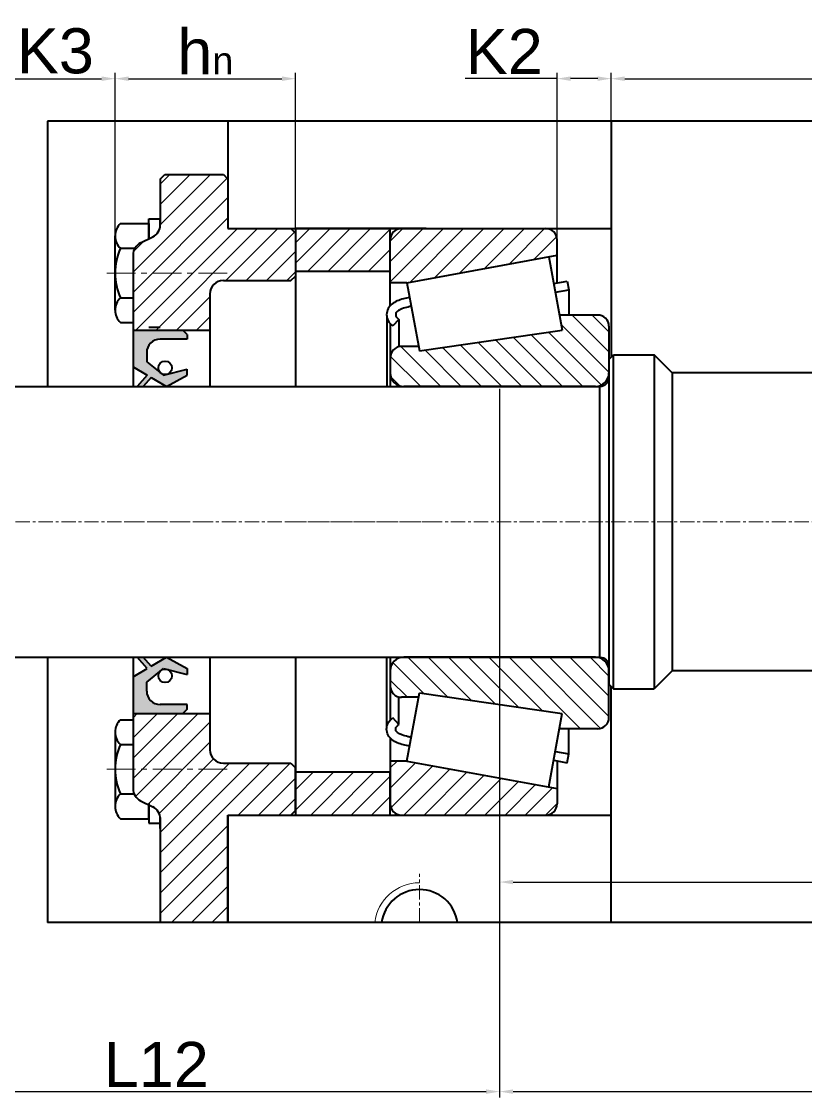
# Model space of a CAD drawing. Header units: millimetres. Extents: x -11382 to 23553, y -372 to 10786.
# Drawn here: x 10798.3 to 10972.2, y 3118.6 to 3357.1 of the extents above; entities that cross this region are included whole.
import ezdxf

# ---------------------------------------------------------------- set-up
doc = ezdxf.new("R2010")
doc.units = ezdxf.units.MM
doc.header["$LTSCALE"] = 0.2
doc.header["$PDMODE"] = 3
doc.linetypes.add('CENTER', pattern=[50.800000000000004, 31.75, -6.35, 6.35, -6.35])
for name, color, linetype, lineweight in [('đường bao thấy', 7, 'Continuous', 40), ('đường kích thước', 90, 'Continuous', 15), ('đường mặt cắt', 160, 'Continuous', 15), ('đường nét mảnh', 220, 'Continuous', 15), ('đường nét tâm', 137, 'CENTER', 15)]:
    doc.layers.add(name, color=color, linetype=linetype, lineweight=lineweight)
doc.styles.add('nhat5', font='arial.ttf', dxfattribs={"height": 10})
doc.dimstyles.new('NHAT5', dxfattribs={"dimtxt": 2.5, "dimasz": 3, "dimexe": 1.3, "dimexo": 0.5, "dimgap": 1, "dimtad": 1, "dimtoh": 1, "dimzin": 9, "dimtxsty": 'nhat5', "dimcen": 0.09, "dimadec": 0, "dimazin": 2, "dimtfac": 1, "dimtmove": 0, "dimatfit": 3, "dimfxl": 10, "dimarcsym": 0})
pattern_1 = [(135, (-5157.888733101969, -2613.300335069132), (-2.245064030267288, -2.245064030267288), [])]
pattern_2 = [(45.00000000000001, (-5157.888733101969, -2613.300335069132), (-2.245064030267288, 2.245064030267288), [])]
pattern_3 = [(45.00000000000001, (10873.59276560532, 3246.227441695881), (-2.245064030267288, 2.245064030267288), [])]
pattern_4 = [(45.00000000000001, (6649.886954659343, 1503.661908470536), (-2.245064030267288, 2.245064030267288), [])]

# ---------------------------------------------------------------- blocks, each defined once
blk = doc.blocks.new('trục 1')
at = {"layer": 'đường bao thấy', "ltscale": 0.5}
for p, q in [((234, 33.00000000000045), (238, 37.00000000000045)), ((247, 36.99999999999955), (238, 37.00000000000045)), ((238, 37.00000000000045), (238, -37)), ((248, 35.99999999999955), (247, 36.99999999999955)), ((247, -37), (247, 36.99999999999955)), ((248, 35.99999999999955), (248, -35.99999999999999)), ((138, 33), (234, 33)), ((234, 33.00000000000045), (234, -33)), ((383, 30.00000000000045), (250, 30.00000000000001)), ((250, -30.00000000000001), (250, 30.00000000000001)), ((383, -30.00000000000091), (250, -30.00000000000001)), ((138, -33), (234, -33)), ((234, -33), (238, -37)), ((247, -37), (238, -37)), ((248, -36), (247, -37))]:
    blk.add_line(p, q, dxfattribs=at)
for centre, start, end in [((250, 32.00000000000001), 180, 270.0000000000002), ((250, -32.00000000000001), 89.9999999999998, 180)]:
    blk.add_arc(centre, 2, start, end, dxfattribs=at)
at = {"layer": 'đường nét tâm', "ltscale": 0.5}
blk.add_line((471, 0), (-5, 0), dxfattribs=at)
blk = doc.blocks.new('VB32312JH')
at = {"layer": 'đường mặt cắt', "ltscale": 0.5}
h = blk.add_hatch(dxfattribs=at)
h.set_pattern_fill('ANSI31', color=256, style=0)
h.set_pattern_definition(pattern_2)
h.paths.add_polyline_path([(-2.845600635930168, 29.08426338278105), (-2.845600635930168, 32.50000000000045, 0.4142135623730951), (-5.345600635930168, 35.00000000000045), (-37.34560063593017, 35.00000000000045, 0.4142135623730951), (-39.84560063593017, 32.50000000000045), (-39.84560063593017, 23.0111856446515), (-36.12743908782069, 23.0111856446515)])
h = blk.add_hatch(dxfattribs=at)
h.set_pattern_fill('ANSI31', color=256, angle=90, style=0)
h.set_pattern_definition(pattern_1)
edge = h.paths.add_edge_path()
edge.add_ellipse((5.654399364068922, 2.999999999999545), major_axis=(-2.121320343559774, 2.121320343559774), ratio=0.9999999999998765, start_angle=134.9999999999965, end_angle=225.0000000000035)
edge.add_line((8.654399364068922, 2.999999999999545), (8.654399364070741, 13.34999999999991))
edge.add_ellipse((6.154399364070741, 13.34999999999991), major_axis=(1.767766952966668, 1.767766952966667), ratio=0.9999999999996623, start_angle=314.9999999999903, end_angle=405.0000000000097)
edge.add_line((6.154399364070741, 15.84999999999991), (-2.292320168731749, 15.84999999999991))
edge.add_line((-2.292320168731749, 15.84999999999991), (-1.684145942298528, 12.51706779863662))
edge.add_line((-1.684145942298528, 12.51706779863662), (-33.3766736381931, 7.93636933877815))
edge.add_line((-33.3766736381931, 7.93636933877815), (-33.55079413047588, 8.890588985749218))
edge.add_line((-33.55079413047588, 8.890588985749218), (-37.34560063593017, 8.890588985749218))
edge.add_ellipse((-37.34560063592835, 6.390588985749218), major_axis=(1.767766952966525, 1.767766952966525), ratio=0.999999999999823, start_angle=45.00000000004677, end_angle=134.9999999999949)
edge.add_line((-39.84560063592835, 6.390588985749218), (-39.84560063592835, 3.000000000000455))
edge.add_ellipse((-36.84560063592835, 3.000000000000455), major_axis=(2.121320343559774, 2.121320343559774), ratio=0.9999999999998765, start_angle=134.9999999999965, end_angle=224.9999999999514)
edge.add_line((-36.84560063593108, 4.547473508864641e-13), (5.654399364068922, -4.547473508864641e-13))
h = blk.add_hatch(dxfattribs=at)
h.set_pattern_fill('ANSI31', color=256, angle=90, style=0)
h.set_pattern_definition(pattern_1)
edge = h.paths.add_edge_path()
edge.add_line((-1.684145942297619, -72.51706779863571), (-2.292320168731749, -75.84999999999923))
edge.add_line((-2.292320168731749, -75.84999999999923), (6.154399364070741, -75.84999999999968))
edge.add_ellipse((6.154399364070741, -73.34999999999968), major_axis=(-1.767766952966439, 1.76776695296644), ratio=0.9999999999999197, start_angle=134.9999999999977, end_angle=225.0000000000127)
edge.add_line((8.654399364070741, -73.34999999999923), (8.654399364068922, -62.99999999999864))
edge.add_ellipse((5.654399364068922, -62.99999999999932), major_axis=(-2.121320343559852, 2.121320343559853), ratio=0.9999999999998019, start_angle=225.0000000000187, end_angle=314.9999999999943)
edge.add_line((5.654399364068922, -59.99999999999932), (-36.84560063593108, -59.99999999999977))
edge.add_ellipse((-36.84560063593108, -62.99999999999977), major_axis=(-2.12132034355966, 2.12132034355966), ratio=0.9999999999999839, start_angle=-45.00000000000046, end_angle=45.00000000001349)
edge.add_line((-39.84560063593108, -63.00000000000045), (-39.84560063593017, -66.39058898574922))
edge.add_ellipse((-37.34560063593017, -66.39058898574854), major_axis=(1.767766952966668, 1.767766952966667), ratio=0.9999999999996623, start_angle=135.0000000000059, end_angle=225.0000000000097)
edge.add_line((-37.34560063593017, -68.89058898574854), (-33.55079413047588, -68.89058898574854))
edge.add_line((-33.55079413047588, -68.89058898574854), (-33.37667363819401, -67.93636933877815))
edge.add_line((-33.37667363819401, -67.93636933877815), (-1.684145942297619, -72.51706779863571))
h = blk.add_hatch(dxfattribs=at)
h.set_pattern_fill('ANSI31', color=256, style=0)
h.set_pattern_definition(pattern_2)
h.paths.add_polyline_path([(-5.345600635930168, -94.99999999999977, 0.4142135623730951), (-2.845600635930168, -92.49999999999977), (-2.845600635930168, -89.08426338278036), (-36.12743908782076, -83.01118564465128), (-39.84560063593017, -83.01118564465128), (-39.84560063593017, -92.49999999999977, 0.4142135623730951), (-37.34560063593017, -94.99999999999977)])
at = {"layer": 'đường bao thấy', "ltscale": 0.5}
for p, q in [((-37.34560063593017, 35.00000000000045), (-5.345600635930168, 35.00000000000045)), ((-39.84560063593017, 17.94032953379474), (-39.84560063593017, 32.50000000000045)), ((-2.845600635930168, 22.98519080048436), (-2.845600635930168, 32.50000000000045)), ((-36.12743908782068, 23.0111856446515), (-2.845600635930168, 29.08426338278105)), ((-4.647243138471822, 28.75551006015348), (-1.684145942297619, 12.51706779863662)), ((-36.12743908782068, 23.0111856446515), (-39.84560063593017, 23.0111856446515)), ((-36.12743908782068, 23.01118564465241), (-33.37667363819401, 7.936369338779059)), ((-3.570182310564633, 22.85297331964875), (-0.6189139403131776, 23.39150373360235)), ((-0.6189139403140871, 23.39150373360235), (-0.2598936643462366, 21.42399148676805)), ((-3.211162034595873, 20.88546107281536), (-0.2598936643444176, 21.42399148676805)), ((-0.2598936643444176, 21.42399148676805), (-0.2598936643444176, 15.84999999999991)), ((-40.62446930521401, 15.71429123883036), (-40.62446930521401, 4.547473508864641e-13)), ((-37.92229518493059, 14.88450040393718), (-39.28381497747978, 13.41948714307773)), ((-37.92229518493059, 14.88450040393718), (-37.92229518493059, 8.823164451619505)), ((6.154399364070741, 15.84999999999991), (-2.292320168732658, 15.84999999999991)), ((-39.84560063595109, 13.96918706183442), (-39.84560063594836, 4.547473508864641e-13)), ((-33.3766736381931, 7.936369338779059), (-1.684145942296709, 12.51706779863662)), ((8.654399364070741, 13.34999999999991), (8.654399364068627, 2.999999999998932)), ((-33.55079413047679, 8.890588985749218), (-37.34560063593017, 8.890588985749218)), ((5.654399364068922, -4.547473508864641e-13), (-36.84560063593108, 4.547473508864641e-13)), ((-40.62446930521401, -75.71429123883013), (-40.62446930521401, -60.00000000000023)), ((-39.84560063593199, -60), (-39.84560063592835, -73.96918706180963)), ((5.654399364068922, -59.99999999999932), (-36.84560063593108, -59.99999999999977)), ((8.654399364070741, -73.34999999999968), (8.654399364068626, -62.99999999999871)), ((-37.92229518493059, -74.88450040393695), (-37.92229518493059, -68.82316445161882)), ((-33.55079413047679, -68.89058898574854), (-37.34560063593017, -68.89058898574854)), ((-36.12743908782068, -83.01118564465173), (-33.37667363819401, -67.93636933877838)), ((-33.3766736381931, -67.93636933877838), (-1.684145942296709, -72.51706779863594)), ((-37.92229518493059, -74.88450040393695), (-39.28381497747978, -73.41948714307705)), ((-4.647243138471822, -88.75551006015326), (-1.684145942297619, -72.51706779863594)), ((6.154399364070741, -75.84999999999968), (-2.292320168732658, -75.84999999999923)), ((-0.2598936643444176, -81.42399148676782), (-0.2598936643444176, -75.84999999999923)), ((-39.84560063593017, -77.94032953379406), (-39.84560063593017, -92.49999999999977)), ((-3.211162034595873, -80.88546107281468), (-0.2598936643444176, -81.42399148676782)), ((-36.12743908782068, -83.01118564465128), (-39.84560063593017, -83.01118564465128)), ((-36.12743908782068, -83.01118564465128), (-2.845600635930168, -89.08426338278036)), ((-3.570182310564633, -82.85297331964853), (-0.6189139403131776, -83.39150373360212)), ((-2.845600635930168, -82.98519080048368), (-2.845600635930168, -92.49999999999977)), ((-0.6189139403140871, -83.39150373360167), (-0.2598936643462366, -81.42399148676782)), ((-37.34560063593017, -94.99999999999977), (-5.345600635930168, -94.99999999999977))]:
    blk.add_line(p, q, dxfattribs=at)
for centre, radius, start, end in [((-37.34560063593017, 32.50000000000045), 2.5, 90, 180), ((-5.345600635930168, 32.50000000000045), 2.5, 0, 90), ((6.154399364070741, 13.34999999999991), 2.5, 359.999999999974, 90), ((-37.34560063593017, 6.390588985749218), 2.5, 90, 179.9999999999739), ((-36.84560063593108, 3.000000000000455), 3, 180, 270), ((5.654399364068922, 2.999999999999545), 3, 270, 0), ((-36.84560063593108, -62.99999999999977), 3, 90, 180), ((5.654399364068922, -62.99999999999932), 3, 0, 90), ((-37.34560063593017, -66.39058898574854), 2.5, 180, 270), ((6.154399364070741, -73.34999999999968), 2.5, 270, 0), ((-37.34560063593017, -92.49999999999977), 2.5, 180, 270), ((-5.345600635930168, -92.49999999999977), 2.5, 270, 0)]:
    blk.add_arc(centre, radius, start, end, dxfattribs=at)
for points, knots in [([(-35.53285075114854, 19.75270718944148), (-36.45750780374965, 19.5541622067708), (-38.24605547744159, 19.17012018180594), (-40.72575206810325, 17.54419598975574), (-40.7377890573589, 14.77074759954894), (-39.68477767419063, 13.79212448516137), (-39.28381497747978, 13.41948714307773)], [0, 0, 0, 0, 2.856293566900085, 5.524877791271656, 8.1447777020772, 9.755826317257084, 9.755826317257084, 9.755826317257084, 9.755826317257084]), ([(-35.11297537967312, 17.79727765288726), (-35.38442038410176, 17.73899221230249), (-35.64431251687711, 17.68308192440463), (-36.3878610896536, 17.50964986985264), (-36.83384181425572, 17.38601276557029), (-37.52280503894326, 17.12070384704248), (-37.79335253323825, 16.99174639833427), (-38.17836479908055, 16.75513092180927), (-38.31168334004997, 16.64831136883868), (-38.44943017882179, 16.50767684824541), (-38.4851507446956, 16.4625584886021), (-38.53583775307015, 16.38625597222335), (-38.55032348547502, 16.35892979152277), (-38.58487652935764, 16.27177736012663), (-38.60171891178652, 16.21548922810916), (-38.63455977480226, 16.04064577443796), (-38.63807880985678, 15.90791705697075), (-38.61372189693157, 15.72417062430895), (-38.59719537677756, 15.66117907081434), (-38.57117111051048, 15.59064490499213), (-38.56310296850188, 15.57311603567041), (-38.54543190902496, 15.54028355250148), (-38.53145412665799, 15.51711557727185), (-38.45274885367598, 15.40743538374909), (-38.33872883302502, 15.27932078630374), (-38.09286602960037, 15.0431472106161), (-38.0116126084522, 14.96750814399957), (-37.92229518492968, 14.88450040393718)], [0, 0, 0, 0, 0.8385018183061271, 0.8385018183061271, 2.515505454918381, 2.515505454918381, 3.699432317592602, 3.699432317592602, 4.666165907514569, 4.666165907514569, 5.21637773622181, 5.21637773622181, 5.750289326114491, 5.750289326114491, 6.284200916007173, 6.284200916007173, 7.230163588411902, 7.230163588411902, 7.839651853045549, 7.839651853045549, 8.182396528898236, 8.182396528898236, 8.525141204750923, 8.525141204750923, 9.396953253359872, 9.396953253359872, 9.755826317257084, 9.755826317257084, 9.755826317257084, 9.755826317257084]), ([(-35.53285075114854, -79.7527071894408), (-36.45750780374965, -79.55416220676989), (-38.24605547744159, -79.17012018180526), (-40.72575206810325, -77.54419598975505), (-40.7377890573589, -74.77074759954803), (-39.68477767419063, -73.79212448516091), (-39.28381497747978, -73.41948714307705)], [0, 0, 0, 0, 2.856293566900085, 5.524877791271656, 8.1447777020772, 9.755826317257084, 9.755826317257084, 9.755826317257084, 9.755826317257084]), ([(-35.11297537967312, -77.79727765288658), (-35.38442038410176, -77.73899221230226), (-35.64431251687711, -77.68308192440395), (-36.3878610896536, -77.50964986985196), (-36.83384181425572, -77.3860127655696), (-37.52280503894326, -77.1207038470418), (-37.79335253323825, -76.99174639833404), (-38.17836479908055, -76.75513092180904), (-38.31168334004997, -76.64831136883845), (-38.44943017882179, -76.50767684824518), (-38.4851507446956, -76.46255848860142), (-38.53583775307015, -76.38625597222267), (-38.55032348547502, -76.35892979152209), (-38.58487652935764, -76.2717773601264), (-38.60171891178652, -76.21548922810848), (-38.63455977480226, -76.04064577443773), (-38.63807880985678, -75.90791705697006), (-38.61372189693157, -75.72417062430827), (-38.59719537677756, -75.66117907081366), (-38.57117111051048, -75.59064490499145), (-38.56310296850188, -75.57311603567018), (-38.54543190902496, -75.54028355250125), (-38.53145412665799, -75.51711557727117), (-38.45274885367598, -75.4074353837484), (-38.33872883302502, -75.27932078630351), (-38.09286602960037, -75.04314721061542), (-38.0116126084522, -74.96750814399934), (-37.92229518492968, -74.88450040393695)], [0, 0, 0, 0, 0.8385018183061271, 0.8385018183061271, 2.515505454918381, 2.515505454918381, 3.699432317592602, 3.699432317592602, 4.666165907514569, 4.666165907514569, 5.21637773622181, 5.21637773622181, 5.750289326114491, 5.750289326114491, 6.284200916007173, 6.284200916007173, 7.230163588411902, 7.230163588411902, 7.839651853045549, 7.839651853045549, 8.182396528898236, 8.182396528898236, 8.525141204750923, 8.525141204750923, 9.396953253359872, 9.396953253359872, 9.755826317257084, 9.755826317257084, 9.755826317257084, 9.755826317257084])]:
    blk.add_open_spline(points, degree=3, knots=knots, dxfattribs=at)
blk = doc.blocks.new('*D155')
at = {"layer": 'Defpoints', "color": 0, "transparency": 16777216}
for p in [(10819.09276560532, 3344.469749694181), (10819.09276560532, 3301.381770628431), (10792.59276560532, 3273.727441695878)]:
    blk.add_point(p, dxfattribs=at)
at = {"layer": 'đường kích thước', "color": 0, "lineweight": -2, "transparency": 16777216}
for p, q in [((10792.59276560532, 3274.227441695878), (10792.59276560532, 3345.769749694181)), ((10795.59276560532, 3344.469749694181), (10816.09276560532, 3344.469749694181)), ((10819.09276560532, 3301.881770628431), (10819.09276560532, 3345.769749694181))]:
    blk.add_line(p, q, dxfattribs=at)
at = {"layer": 'đường kích thước', "color": 0, "transparency": 16777216}
for points in [[(10795.59276560532, 3344.969749694181), (10795.59276560532, 3343.969749694181), (10792.59276560532, 3344.469749694181)], [(10816.09276560532, 3344.969749694181), (10816.09276560532, 3343.969749694181), (10819.09276560532, 3344.469749694181)]]:
    blk.add_solid(points, dxfattribs=at)
at = {"layer": 'đường kích thước', "color": 0, "transparency": 16777216, "insert": (10805.84276560532, 3350.578890212598), "char_height": 10, "attachment_point": 5, "style": 'nhat5'}
blk.add_mtext('K3', dxfattribs=at)
blk = doc.blocks.new('*D156')
at = {"layer": 'Defpoints', "color": 0, "transparency": 16777216}
for p in [(10929.09276560532, 3344.478581100022), (10929.09276560532, 3311.227441695881), (10917.09276560532, 3308.08196248973)]:
    blk.add_point(p, dxfattribs=at)
at = {"layer": 'đường kích thước', "color": 0, "lineweight": -2, "transparency": 16777216}
for p, q in [((10917.09276560532, 3344.478581100022), (10896.71235561505, 3344.478581100022)), ((10917.09276560532, 3308.58196248973), (10917.09276560532, 3345.778581100022)), ((10926.09276560532, 3344.478581100022), (10920.09276560532, 3344.478581100022)), ((10929.09276560532, 3311.727441695881), (10929.09276560532, 3345.778581100022))]:
    blk.add_line(p, q, dxfattribs=at)
at = {"layer": 'đường kích thước', "color": 0, "transparency": 16777216}
for points in [[(10920.09276560532, 3344.978581100022), (10920.09276560532, 3343.978581100022), (10917.09276560532, 3344.478581100022)], [(10926.09276560532, 3344.978581100022), (10926.09276560532, 3343.978581100022), (10929.09276560532, 3344.478581100022)]]:
    blk.add_solid(points, dxfattribs=at)
at = {"layer": 'đường kích thước', "color": 0, "transparency": 16777216, "insert": (10905.37606639268, 3350.499044947225), "char_height": 10, "attachment_point": 5, "style": 'nhat5'}
blk.add_mtext('K2', dxfattribs=at)
blk = doc.blocks.new('*D158')
at = {"layer": 'Defpoints', "color": 0, "transparency": 16777216}
for p in [(11051.59276560533, 3344.469749694181), (11051.59276560533, 3335.052441695881), (10929.09276560535, 3311.227441695881)]:
    blk.add_point(p, dxfattribs=at)
at = {"layer": 'đường kích thước', "color": 0, "lineweight": -2, "transparency": 16777216}
for p, q in [((10929.09276560535, 3311.727441695881), (10929.09276560535, 3345.769749694181)), ((10932.09276560535, 3344.469749694181), (11048.59276560533, 3344.469749694181)), ((11051.59276560533, 3335.552441695881), (11051.59276560533, 3345.769749694181))]:
    blk.add_line(p, q, dxfattribs=at)
at = {"layer": 'đường kích thước', "color": 0, "transparency": 16777216}
for points in [[(10932.09276560535, 3344.969749694181), (10932.09276560535, 3343.969749694181), (10929.09276560535, 3344.469749694181)], [(11048.59276560533, 3344.969749694181), (11048.59276560533, 3343.969749694181), (11051.59276560533, 3344.469749694181)]]:
    blk.add_solid(points, dxfattribs=at)
at = {"layer": 'đường kích thước', "color": 0, "transparency": 16777216, "insert": (10990.34276560534, 3350.490213541384), "char_height": 10, "attachment_point": 5, "style": 'nhat5'}
blk.add_mtext('K1', dxfattribs=at)
blk = doc.blocks.new('*D159')
at = {"layer": 'Defpoints', "color": 0, "transparency": 16777216}
for p in [(10859.09276560532, 3344.469749694181), (10819.09276560532, 3301.381770628431), (10859.09276560532, 3276.22744169588)]:
    blk.add_point(p, dxfattribs=at)
at = {"layer": 'đường kích thước', "color": 0, "lineweight": -2, "transparency": 16777216}
for p, q in [((10819.09276560532, 3301.881770628431), (10819.09276560532, 3345.769749694181)), ((10822.09276560532, 3344.469749694181), (10856.09276560532, 3344.469749694181)), ((10859.09276560532, 3276.72744169588), (10859.09276560532, 3345.769749694181))]:
    blk.add_line(p, q, dxfattribs=at)
at = {"layer": 'đường kích thước', "color": 0, "transparency": 16777216}
for points in [[(10822.09276560532, 3344.969749694181), (10822.09276560532, 3343.969749694181), (10819.09276560532, 3344.469749694181)], [(10856.09276560532, 3344.969749694181), (10856.09276560532, 3343.969749694181), (10859.09276560532, 3344.469749694181)]]:
    blk.add_solid(points, dxfattribs=at)
at = {"layer": 'đường kích thước', "color": 0, "transparency": 16777216, "insert": (10839.09276560532, 3350.469749694181), "char_height": 10, "attachment_point": 5, "style": 'nhat5'}
blk.add_mtext('h{\\H0.6x;n}', dxfattribs=at)
blk = doc.blocks.new('*D162')
at = {"layer": 'Defpoints', "color": 0, "transparency": 16777216}
for p in [(10904.34276560532, 3276.22744169588), (11152.84276560532, 3276.22744169588), (11152.84276560532, 3119.927510212754)]:
    blk.add_point(p, dxfattribs=at)
at = {"layer": 'đường kích thước', "color": 0, "lineweight": -2, "transparency": 16777216}
for p, q in [((10904.34276560532, 3275.72744169588), (10904.34276560532, 3118.627510212754)), ((11152.84276560532, 3275.72744169588), (11152.84276560532, 3118.627510212754)), ((10907.34276560532, 3119.927510212754), (11149.84276560532, 3119.927510212754))]:
    blk.add_line(p, q, dxfattribs=at)
at = {"layer": 'đường kích thước', "color": 0, "transparency": 16777216}
for points in [[(10907.34276560532, 3120.427510212754), (10907.34276560532, 3119.427510212754), (10904.34276560532, 3119.927510212754)], [(11149.84276560532, 3120.427510212754), (11149.84276560532, 3119.427510212754), (11152.84276560532, 3119.927510212754)]]:
    blk.add_solid(points, dxfattribs=at)
at = {"layer": 'đường kích thước', "color": 0, "transparency": 16777216, "insert": (11028.59276560532, 3125.947974059957), "char_height": 10, "attachment_point": 5, "style": 'nhat5'}
blk.add_mtext('L11', dxfattribs=at)
blk = doc.blocks.new('*D163')
at = {"layer": 'Defpoints', "color": 0, "transparency": 16777216}
for p in [(10904.34276560532, 3275.72744169588), (10752.09276560532, 3238.227441695878), (10904.34276560532, 3119.927510212754)]:
    blk.add_point(p, dxfattribs=at)
at = {"layer": 'đường kích thước', "color": 0, "lineweight": -2, "transparency": 16777216}
for p, q in [((10904.34276560532, 3275.22744169588), (10904.34276560532, 3118.627510212754)), ((10752.09276560532, 3237.727441695878), (10752.09276560532, 3118.627510212754)), ((10755.09276560532, 3119.927510212754), (10901.34276560532, 3119.927510212754))]:
    blk.add_line(p, q, dxfattribs=at)
at = {"layer": 'đường kích thước', "color": 0, "transparency": 16777216}
for points in [[(10755.09276560532, 3120.427510212754), (10755.09276560532, 3119.427510212754), (10752.09276560532, 3119.927510212754)], [(10901.34276560532, 3120.427510212754), (10901.34276560532, 3119.427510212754), (10904.34276560532, 3119.927510212754)]]:
    blk.add_solid(points, dxfattribs=at)
at = {"layer": 'đường kích thước', "color": 0, "transparency": 16777216, "insert": (10828.21776560532, 3125.947974059957), "char_height": 10, "attachment_point": 5, "style": 'nhat5'}
blk.add_mtext('L12', dxfattribs=at)
blk = doc.blocks.new('*D164')
at = {"layer": 'Defpoints', "color": 0, "transparency": 16777216}
for p in [(11086.59276560533, 3288.397441695878), (10904.34276560532, 3275.22744169588), (11086.59276560533, 3166.381466639024)]:
    blk.add_point(p, dxfattribs=at)
at = {"layer": 'đường kích thước', "color": 0, "lineweight": -2, "transparency": 16777216}
for p, q in [((11086.59276560533, 3287.897441695878), (11086.59276560533, 3165.081466639024)), ((10904.34276560532, 3274.72744169588), (10904.34276560532, 3165.081466639024)), ((10907.34276560532, 3166.381466639024), (11083.59276560533, 3166.381466639024))]:
    blk.add_line(p, q, dxfattribs=at)
at = {"layer": 'đường kích thước', "color": 0, "transparency": 16777216}
for points in [[(10907.34276560532, 3166.881466639024), (10907.34276560532, 3165.881466639024), (10904.34276560532, 3166.381466639024)], [(11083.59276560533, 3166.881466639024), (11083.59276560533, 3165.881466639024), (11086.59276560533, 3166.381466639024)]]:
    blk.add_solid(points, dxfattribs=at)
at = {"layer": 'đường kích thước', "color": 0, "transparency": 16777216, "insert": (10995.46776560533, 3172.490607157442), "char_height": 10, "attachment_point": 5, "style": 'nhat5'}
blk.add_mtext('L13', dxfattribs=at)

msp = doc.modelspace()

# ---------------------------------------------------------------- hatches: boundary and pattern name
at = {"layer": 'đường bao thấy', "ltscale": 0.5}
h = msp.add_hatch(color=2, dxfattribs=at)
edge = h.paths.add_edge_path()
edge.add_line((10829.09276560532, 3286.727441695882), (10835.09276560532, 3286.727441695882))
edge.add_line((10835.09276560532, 3286.727441695882), (10835.09276560532, 3287.727441695882))
edge.add_line((10835.09276560532, 3287.727441695882), (10834.09276560532, 3288.727441695882))
edge.add_line((10834.09276560532, 3288.727441695882), (10823.09276560532, 3288.727441695882))
edge.add_line((10823.09276560532, 3288.727441695882), (10823.09276560533, 3280.583717562052))
edge.add_line((10823.09276560533, 3280.583717562052), (10826.2150976097, 3278.743794417212))
edge.add_line((10826.2150976097, 3278.743794417212), (10824.00281457234, 3276.227441695881))
edge.add_line((10824.00281457234, 3276.227441695881), (10825.33432753243, 3276.227441695881))
edge.add_line((10825.33432753243, 3276.227441695881), (10827.09220575903, 3278.226933435667))
edge.add_line((10827.09220575903, 3278.226933435667), (10830.48532414505, 3276.227441695881))
edge.add_line((10830.48532414505, 3276.227441695881), (10835.09276560532, 3278.727441695881))
edge.add_line((10835.09276560533, 3278.727441695881), (10835.09276560533, 3280.072254908866))
edge.add_line((10835.09276560533, 3280.072254908866), (10829.82774605071, 3278.727441695882))
edge.add_line((10829.82774605071, 3278.727441695882), (10826.09276560532, 3281.727441695883))
edge.add_line((10826.09276560533, 3281.727441695883), (10826.09276560532, 3283.727441695882))
edge.add_ellipse((10829.09276560532, 3283.727441695882), major_axis=(2.121320343559966, 2.121320343559967), ratio=0.9999999999996946, start_angle=45.00000000000881, end_angle=134.9999999999912, ccw=False)
h = msp.add_hatch(color=2, dxfattribs=at)
edge = h.paths.add_edge_path()
edge.add_line((10829.09276560532, 3205.727441695879), (10835.09276560532, 3205.727441695879))
edge.add_line((10835.09276560532, 3205.727441695879), (10835.09276560532, 3204.727441695878))
edge.add_line((10835.09276560532, 3204.727441695878), (10834.09276560532, 3203.727441695879))
edge.add_line((10834.09276560532, 3203.727441695879), (10823.09276560532, 3203.727441695879))
edge.add_line((10823.09276560532, 3203.727441695879), (10823.09276560532, 3211.871165829708))
edge.add_line((10823.09276560533, 3211.871165829708), (10826.2150976097, 3213.711088974549))
edge.add_line((10826.2150976097, 3213.711088974549), (10824.00281457234, 3216.22744169588))
edge.add_line((10824.00281457234, 3216.22744169588), (10825.33432753243, 3216.22744169588))
edge.add_line((10825.33432753243, 3216.22744169588), (10827.09220575903, 3214.227949956093))
edge.add_line((10827.09220575903, 3214.227949956093), (10830.48532414505, 3216.22744169588))
edge.add_line((10830.48532414505, 3216.22744169588), (10835.09276560532, 3213.727441695879))
edge.add_line((10835.09276560533, 3213.727441695879), (10835.09276560533, 3212.382628482894))
edge.add_line((10835.09276560533, 3212.382628482894), (10829.82774605071, 3213.727441695879))
edge.add_line((10829.82774605071, 3213.727441695879), (10826.09276560532, 3210.727441695878))
edge.add_line((10826.09276560533, 3210.727441695878), (10826.09276560533, 3208.727441695879))
edge.add_ellipse((10829.09276560532, 3208.727441695879), major_axis=(2.121320343559774, 2.121320343559774), ratio=0.9999999999998765, start_angle=134.9999999999965, end_angle=225.0000000000035)
at = {"layer": 'đường mặt cắt', "ltscale": 0.5}
h = msp.add_hatch(dxfattribs=at)
h.set_pattern_fill('ANSI31', color=256, angle=90, style=0)
h.set_pattern_definition(pattern_4)
edge = h.paths.add_edge_path()
edge.add_line((10844.09276560532, 3322.227441695881), (10843.09276560532, 3323.227441695881))
edge.add_line((10843.09276560532, 3323.227441695881), (10829.09276560532, 3323.227441695881))
edge.add_line((10829.09276560532, 3323.227441695881), (10829.09276560532, 3312.081543662131))
edge.add_ellipse((10826.09276560532, 3312.081543662131), major_axis=(2.121320343559787, -2.121320343559786), ratio=0.9999999999998156, start_angle=341.56505117709037, end_angle=405.0000000000053, ccw=False)
edge.add_line((10827.43440639183, 3309.398262089131), (10824.75112481883, 3308.05662130263))
edge.add_ellipse((10826.09276560532, 3305.373339729631), major_axis=(2.121320343559686, -2.121320343559686), ratio=0.9999999999996643, start_angle=161.5650511770722, end_angle=225.0000000000096)
edge.add_line((10823.09276560532, 3305.373339729631), (10823.09276560532, 3288.727441695882))
edge.add_line((10823.09276560532, 3288.727441695882), (10840.09276560532, 3288.727441695882))
edge.add_line((10840.09276560532, 3288.727441695882), (10840.09276560532, 3296.72744169588))
edge.add_ellipse((10843.09276560533, 3296.72744169588), major_axis=(2.121320343559774, -2.121320343559774), ratio=0.9999999999998769, start_angle=135.0000000000312, end_angle=225.0000000000035, ccw=False)
edge.add_line((10843.09276560532, 3299.72744169588), (10858.09276560532, 3299.727441695882))
edge.add_ellipse((10858.09276560532, 3300.727441695882), major_axis=(0.7071067811866668, -0.7071067811866669), ratio=0.9999999999996624, start_angle=314.9999999999903, end_angle=405.0000000000097)
edge.add_line((10859.09276560532, 3300.727441695882), (10859.09276560532, 3310.227441695881))
edge.add_line((10859.09276560532, 3310.227441695881), (10858.09276560532, 3311.227441695881))
edge.add_line((10858.09276560532, 3311.227441695881), (10844.09276560532, 3311.227441695881))
edge.add_line((10844.09276560532, 3311.227441695881), (10844.09276560532, 3322.227441695881))
h = msp.add_hatch(dxfattribs=at)
h.set_pattern_fill('ANSI31', color=256, angle=90, style=0)
h.set_pattern_definition(pattern_3)
h.paths.add_polyline_path([(10880.09276560532, 3301.727441695881), (10880.09276560532, 3311.227441695881), (10859.09276560532, 3311.227441695881), (10859.09276560532, 3301.727441695881)])
h = msp.add_hatch(dxfattribs=at)
h.set_pattern_fill('ANSI31', color=256, angle=90, style=0)
h.set_pattern_definition(pattern_4)
h.paths.add_polyline_path([(10844.09276560532, 3157.402441695875), (10829.09276560532, 3157.402441695875), (10829.09276560532, 3180.373339729632), (10829.0923167231, 3180.425234737319), (10829.09097021077, 3180.477114215175), (10829.08872647129, 3180.528962638015), (10829.08558617609, 3180.580764489952), (10829.08155026493, 3180.632504269031), (10829.07661994558, 3180.684166491876), (10829.07079669346, 3180.735735698314), (10829.06408225119, 3180.787196456014), (10829.05647862812, 3180.838533365099), (10829.04798809967, 3180.889731062747), (10829.03861320666, 3180.940774227804), (10829.02835675457, 3180.991647585357), (10829.0172218127, 3181.042335911308), (10829.00521171324, 3181.092824036931), (10828.99233005027, 3181.143096853413), (10828.97858067867, 3181.19313931637), (10828.96396771303, 3181.242936450355), (10828.94849552634, 3181.292473353336), (10828.93216874872, 3181.341735201156), (10828.91499226605, 3181.390707251971), (10828.89697121846, 3181.439374850657), (10828.87811099884, 3181.487723433203), (10828.85841725122, 3181.535738531061), (10828.83789586902, 3181.583405775484), (10828.81655299338, 3181.630710901818), (10828.79439501126, 3181.677639753778), (10828.77142855353, 3181.724178287677), (10828.74766049302, 3181.770312576635), (10828.72309794244, 3181.816028814746), (10828.69774825225, 3181.861313321204), (10828.67161900846, 3181.906152544403), (10828.64471803038, 3181.950533065989), (10828.61705336825, 3181.994441604878), (10828.58863330086, 3182.03786502123), (10828.55946633305, 3182.080790320375), (10828.52956119317, 3182.123204656713), (10828.49892683049, 3182.165095337549), (10828.46757241248, 3182.206449826896), (10828.4355073221, 3182.247255749224), (10828.40274115498, 3182.287500893163), (10828.36928371657, 3182.327173215162), (10828.33514501915, 3182.366260843084), (10828.3003352789, 3182.404752079772), (10828.2648649128, 3182.442635406536), (10828.22874453553, 3182.479899486611), (10828.19198495628, 3182.516533168538), (10828.15459717554, 3182.552525489513), (10828.11659238177, 3182.587865678661), (10828.0779819481, 3182.62254316026), (10828.03877742889, 3182.656547556906), (10827.99899055628, 3182.689868692622), (10827.95863323667, 3182.722496595894), (10827.91771754719, 3182.754421502668), (10827.87625573206, 3182.785633859261), (10827.83426019892, 3182.816124325225), (10827.79174351515, 3182.845883776142), (10827.74871840406, 3182.874903306351), (10827.70519774112, 3182.90317423162), (10827.6611945501, 3182.930688091739), (10827.61672199918, 3182.957436653051), (10827.57179339697, 3182.983411910921), (10827.52642218857, 3183.008606092129), (10827.48062195154, 3183.033011657192), (10827.43440639182, 3183.056621302632), (10824.75112481882, 3184.398262089132), (10824.7049092591, 3184.421871734571), (10824.65910902207, 3184.446277299636), (10824.61373781368, 3184.471471480843), (10824.56880921147, 3184.497446738713), (10824.52433666054, 3184.524195300025), (10824.48033346953, 3184.551709160143), (10824.43681280659, 3184.579980085413), (10824.3937876955, 3184.608999615622), (10824.35127101172, 3184.638759066538), (10824.30927547859, 3184.669249532503), (10824.26781366346, 3184.700461889095), (10824.22689797398, 3184.732386795869), (10824.18654065437, 3184.765014699144), (10824.14675378175, 3184.798335834857), (10824.10754926254, 3184.832340231505), (10824.06893882887, 3184.867017713103), (10824.03093403511, 3184.902357902251), (10823.99354625437, 3184.938350223226), (10823.95678667512, 3184.974983905153), (10823.92066629784, 3185.012247985227), (10823.88519593174, 3185.050131311992), (10823.8503861915, 3185.088622548679), (10823.81624749408, 3185.127710176603), (10823.78279005566, 3185.167382498601), (10823.75002388855, 3185.207627642541), (10823.71795879817, 3185.248433564867), (10823.68660438016, 3185.289788054214), (10823.65597001747, 3185.33167873505), (10823.6260648776, 3185.374093071389), (10823.59689790979, 3185.417018370535), (10823.56847784239, 3185.460441786885), (10823.54081318027, 3185.504350325775), (10823.51391220218, 3185.548730847361), (10823.4877829584, 3185.59357007056), (10823.46243326821, 3185.638854577018), (10823.43787071762, 3185.684570815129), (10823.41410265712, 3185.730705104088), (10823.39113619939, 3185.777243637986), (10823.36897821726, 3185.824172489946), (10823.34763534162, 3185.87147761628), (10823.32711395943, 3185.919144860703), (10823.3074202118, 3185.967159958561), (10823.28855999219, 3186.015508541107), (10823.2705389446, 3186.064176139793), (10823.25336246192, 3186.113148190608), (10823.23703568431, 3186.162410038428), (10823.22156349761, 3186.211946941409), (10823.20695053197, 3186.261744075394), (10823.19320116038, 3186.31178653835), (10823.1803194974, 3186.362059354832), (10823.16830939794, 3186.412547480456), (10823.15717445607, 3186.463235806406), (10823.14691800399, 3186.514109163959), (10823.13754311098, 3186.565152329016), (10823.12905258252, 3186.616350026665), (10823.12144895945, 3186.667686935749), (10823.11473451719, 3186.719147693449), (10823.10891126507, 3186.770716899888), (10823.10398094571, 3186.822379122732), (10823.09994503456, 3186.874118901811), (10823.09680473936, 3186.925920753748), (10823.09456099987, 3186.977769176589), (10823.09321448754, 3187.029648654445), (10823.09276560532, 3187.081543662131), (10823.09276560532, 3203.727441695881), (10840.09276560532, 3203.727441695881), (10840.09276560532, 3195.727441695882), (10840.09366914924, 3195.653818010313), (10840.09637923671, 3195.5802386729), (10840.10089423529, 3195.506748005083), (10840.10721142531, 3195.433390274893), (10840.11532700153, 3195.360209670283), (10840.12523607543, 3195.287250272516), (10840.13693267816, 3195.214556029601), (10840.15040976411, 3195.142170729833), (10840.16565921521, 3195.070137975411), (10840.18267184574, 3194.998501156172), (10840.20143740794, 3194.927303423457), (10840.22194459813, 3194.856587664118), (10840.24418106354, 3194.786396474685), (10840.26813340977, 3194.716772135705), (10840.29378720882, 3194.647756586277), (10840.32112700779, 3194.579391398787), (10840.35013633821, 3194.511717753867), (10840.38079772595, 3194.444776415591), (10840.41309270174, 3194.378607706918), (10840.44700181228, 3194.313251485404), (10840.482504632, 3194.248747119193), (10840.51957977532, 3194.185133463302), (10840.55820490957, 3194.122448836221), (10840.59835676842, 3194.060730996824), (10840.64001116587, 3194.000017121629), (10840.68314301088, 3193.940343782405), (10840.72772632244, 3193.88174692414), (10840.77373424523, 3193.824261843391), (10840.8211390658, 3193.76792316702), (10840.86991222926, 3193.712764831341), (10840.92002435647, 3193.658820061671), (10840.97144526176, 3193.606121352323), (10841.02414397111, 3193.554700447027), (10841.07808874078, 3193.504588319817), (10841.13324707646, 3193.455815156362), (10841.18958575283, 3193.408410335794), (10841.24707083358, 3193.362402413002), (10841.30566769185, 3193.31781910144), (10841.36534103107, 3193.274687256428), (10841.42605490626, 3193.233032858974), (10841.48777274566, 3193.192881000133), (10841.55045737274, 3193.154255865881), (10841.61407102863, 3193.117180722556), (10841.67857539485, 3193.081677902837), (10841.74393161636, 3193.047768792296), (10841.81010032503, 3193.015473816512), (10841.87704166331, 3192.984812428771), (10841.94471530823, 3192.955803098348), (10842.01308049572, 3192.928463299379), (10842.08209604515, 3192.902809500332), (10842.15172038413, 3192.878857154103), (10842.22191157356, 3192.856620688685), (10842.2926273329, 3192.836113498495), (10842.36382506561, 3192.817347936299), (10842.43546188485, 3192.800335305766), (10842.50749463927, 3192.785085854673), (10842.57987993904, 3192.771608768715), (10842.65257418196, 3192.759912165987), (10842.72553357973, 3192.750003092086), (10842.79871418434, 3192.741887515866), (10842.87207191452, 3192.735570325846), (10842.94556258234, 3192.731055327266), (10843.01914191975, 3192.728345239793), (10843.09276560532, 3192.727441695882), (10858.09276560532, 3192.727441695881), (10858.11730683385, 3192.727140514578), (10858.14183327965, 3192.726237152086), (10858.16633016892, 3192.724732152559), (10858.19078274565, 3192.722626422553), (10858.21517628052, 3192.719921230479), (10858.23949607978, 3192.716618205845), (10858.26372749408, 3192.712719338269), (10858.28785592734, 3192.708226976284), (10858.31186684548, 3192.703143825919), (10858.33574578523, 3192.697472949075), (10858.3594783628, 3192.691217761676), (10858.38305028258, 3192.684382031613), (10858.40644734572, 3192.676969876474), (10858.42965545871, 3192.668985761064), (10858.45266064186, 3192.660434494716), (10858.47544903769, 3192.651321228393), (10858.49800691933, 3192.641651451584), (10858.52032069875, 3192.631430989004), (10858.54237693498, 3192.620665997077), (10858.56416234215, 3192.609362960229), (10858.58566379755, 3192.59752868699), (10858.60686834952, 3192.585170305882), (10858.62776322521, 3192.57229526113), (10858.64833583834, 3192.558911308183), (10858.66857379674, 3192.545026509032), (10858.68846490982, 3192.530649227361), (10858.7079971959, 3192.515788123507), (10858.72715888949, 3192.500452149244), (10858.74593844828, 3192.484650542387), (10858.76432456017, 3192.468392821236), (10858.78230615006, 3192.451688778832), (10858.79987238651, 3192.434548477067), (10858.81701268827, 3192.416982240618), (10858.83371673068, 3192.399000650728), (10858.84997445183, 3192.380614538834), (10858.86577605868, 3192.361834980044), (10858.88111203295, 3192.342673286462), (10858.8959731368, 3192.323141000374), (10858.91035041847, 3192.303249887299), (10858.92423521762, 3192.2830119289), (10858.93761917057, 3192.262439315768), (10858.95049421532, 3192.241544440074), (10858.96285259643, 3192.220339888111), (10858.97468686967, 3192.198838432707), (10858.98598990652, 3192.177053025535), (10858.99675489845, 3192.154996789312), (10859.00697536103, 3192.132683009886), (10859.01664513783, 3192.110125128246), (10859.02575840416, 3192.087336732416), (10859.03430967051, 3192.064331549273), (10859.04229378591, 3192.041123436279), (10859.04970594106, 3192.017726373136), (10859.05654167112, 3191.994154453356), (10859.06279685852, 3191.970421875784), (10859.06846773536, 3191.946542936038), (10859.07355088573, 3191.922532017897), (10859.07804324771, 3191.898403584641), (10859.08194211529, 3191.874172170336), (10859.08524513992, 3191.84985237108), (10859.087950332, 3191.82545883621), (10859.090056062, 3191.80100625948), (10859.09156106153, 3191.776509370208), (10859.09246442402, 3191.751982924404), (10859.09276560532, 3191.727441695881), (10859.09276560533, 3182.227441695882), (10859.09246442402, 3182.202900467359), (10859.09156106153, 3182.178374021554), (10859.090056062, 3182.153877132282), (10859.087950332, 3182.129424555552), (10859.08524513992, 3182.105031020682), (10859.08194211529, 3182.080711221427), (10859.07804324771, 3182.056479807121), (10859.07355088573, 3182.032351373865), (10859.06846773537, 3182.008340455725), (10859.06279685852, 3181.984461515978), (10859.05654167112, 3181.960728938407), (10859.04970594106, 3181.937157018628), (10859.04229378592, 3181.913759955482), (10859.03430967051, 3181.890551842489), (10859.02575840416, 3181.867546659347), (10859.01664513784, 3181.844758263516), (10859.00697536103, 3181.822200381876), (10858.99675489845, 3181.799886602452), (10858.98598990652, 3181.777830366227), (10858.97468686967, 3181.756044959056), (10858.96285259644, 3181.734543503652), (10858.95049421533, 3181.713338951688), (10858.93761917058, 3181.692444075994), (10858.92423521763, 3181.671871462861), (10858.91035041848, 3181.651633504464), (10858.89597313681, 3181.63174239139), (10858.88111203295, 3181.612210105302), (10858.86577605869, 3181.593048411718), (10858.84997445183, 3181.574268852927), (10858.83371673068, 3181.555882741034), (10858.81701268828, 3181.537901151145), (10858.79987238651, 3181.520334914695), (10858.78230615006, 3181.50319461293), (10858.76432456017, 3181.486490570526), (10858.74593844828, 3181.470232849375), (10858.72715888949, 3181.454431242519), (10858.70799719591, 3181.439095268254), (10858.68846490982, 3181.4242341644), (10858.66857379674, 3181.409856882729), (10858.64833583835, 3181.395972083578), (10858.62776322521, 3181.382588130631), (10858.60686834952, 3181.369713085882), (10858.58566379756, 3181.357354704773), (10858.56416234215, 3181.345520431532), (10858.54237693498, 3181.334217394685), (10858.52032069876, 3181.323452402758), (10858.49800691933, 3181.313231940178), (10858.47544903769, 3181.30356216337), (10858.45266064186, 3181.294448897047), (10858.42965545872, 3181.285897630698), (10858.40644734573, 3181.277913515288), (10858.38305028258, 3181.270501360149), (10858.3594783628, 3181.263665630086), (10858.33574578523, 3181.257410442687), (10858.31186684548, 3181.251739565842), (10858.28785592734, 3181.246656415477), (10858.26372749409, 3181.242164053492), (10858.23949607978, 3181.238265185916), (10858.21517628053, 3181.234962161282), (10858.19078274566, 3181.232256969209), (10858.16633016893, 3181.230151239202), (10858.14183327965, 3181.228646239676), (10858.11730683385, 3181.227742877184), (10858.09276560533, 3181.227441695881), (10844.09276560532, 3181.227441695882)])
h = msp.add_hatch(dxfattribs=at)
h.set_pattern_fill('ANSI31', color=256, angle=90, style=0)
h.set_pattern_definition(pattern_3)
h.paths.add_polyline_path([(10880.09276560532, 3181.227441695881), (10880.09276560532, 3190.727441695881), (10859.09276560532, 3190.727441695881), (10859.09276560532, 3181.227441695881)])

# ---------------------------------------------------------------- linework, layer by layer
at = {"layer": 'đường bao thấy', "ltscale": 0.5}
for p, q in [((10804.09276560532, 3335.052441695881), (10804.09276560532, 3276.227441695881)), ((10844.09276560532, 3335.052441695881), (10844.09276560532, 3311.227441695881)), ((10929.09276560535, 3335.052441695882), (10929.09276560535, 3282.72744169588)), ((10829.09276560532, 3322.227441695881), (10830.09276560532, 3323.227441695881)), ((10830.09276560532, 3323.227441695881), (10843.09276560532, 3323.227441695881)), ((10843.09276560532, 3323.227441695881), (10844.09276560532, 3322.227441695881)), ((10829.09276560532, 3322.227441695881), (10829.09276560533, 3312.081543662131)), ((10844.09276560532, 3322.227441695882), (10844.09276560532, 3311.227441695881)), ((10829.09276560533, 3314.562661273938), (10829.09276560533, 3312.080103454266)), ((10844.09276560532, 3311.227441695881), (10929.09276560532, 3311.227441695881)), ((10844.09276560532, 3311.227441695881), (10858.09276560532, 3311.227441695881)), ((10858.09276560532, 3311.227441695881), (10859.09276560532, 3310.227441695881)), ((10859.09276560532, 3311.227441695881), (10859.09276560532, 3276.22744169588)), ((10888.09276560532, 3311.227441695881), (10859.09276560532, 3311.227441695881)), ((10880.09276560532, 3301.727441695879), (10880.09276560532, 3311.227441695879)), ((10824.75112481883, 3308.05662130263), (10827.43440639183, 3309.398262089131)), ((10859.09276560532, 3310.227441695881), (10859.09276560532, 3300.727441695882)), ((10823.09276560532, 3305.373339729631), (10823.09276560532, 3276.227441695881)), ((10880.09276560532, 3301.727441695881), (10859.09276560532, 3301.727441695881)), ((10843.09276560532, 3299.72744169588), (10858.09276560532, 3299.727441695882)), ((10858.09276560532, 3299.727441695882), (10859.09276560532, 3300.727441695882)), ((10840.09276560532, 3296.72744169588), (10840.09276560533, 3276.22744169588)), ((10823.09276560532, 3288.727441695882), (10840.09276560532, 3288.727441695882)), ((10823.09276560532, 3288.727441695882), (10834.09276560532, 3288.727441695882)), ((10835.09276560532, 3286.727441695882), (10829.09276560532, 3286.727441695882)), ((10835.09276560532, 3287.727441695882), (10834.09276560532, 3288.727441695882)), ((10835.09276560532, 3287.727441695882), (10835.09276560532, 3286.727441695882)), ((10826.09276560532, 3283.727441695882), (10826.09276560533, 3281.727441695882)), ((10823.09276560532, 3280.583717562053), (10826.2150976097, 3278.743794417211)), ((10826.09276560533, 3281.727441695882), (10829.82774605071, 3278.727441695882)), ((10829.82774605071, 3278.727441695882), (10835.09276560532, 3280.072254908866)), ((10835.09276560532, 3278.727441695882), (10835.09276560532, 3280.072254908866)), ((10826.2150976097, 3278.74379441721), (10824.00281457234, 3276.227441695881)), ((10827.09220575903, 3278.226933435667), (10825.33432753243, 3276.227441695881)), ((10827.09220575903, 3278.226933435666), (10830.48532414505, 3276.227441695881)), ((10830.48532414505, 3276.227441695881), (10835.09276560532, 3278.727441695882)), ((10804.09276560532, 3216.227441695879), (10804.09276560533, 3157.402441695875)), ((10823.09276560532, 3216.227441695879), (10823.09276560532, 3187.081543662131)), ((10826.2150976097, 3213.71108897455), (10824.00281457234, 3216.22744169588)), ((10827.09220575903, 3214.227949956093), (10825.33432753243, 3216.22744169588)), ((10827.09220575903, 3214.227949956094), (10830.48532414505, 3216.22744169588)), ((10830.48532414505, 3216.22744169588), (10835.09276560532, 3213.727441695879)), ((10840.09276560532, 3216.227441695879), (10840.09276560532, 3195.727441695882)), ((10859.09276560532, 3216.22744169588), (10859.09276560532, 3181.227441695881)), ((10823.09276560532, 3211.871165829707), (10826.2150976097, 3213.711088974549)), ((10826.09276560533, 3210.727441695879), (10829.82774605071, 3213.727441695879)), ((10829.82774605071, 3213.727441695879), (10835.09276560532, 3212.382628482894)), ((10835.09276560532, 3213.727441695879), (10835.09276560532, 3212.382628482894)), ((10826.09276560532, 3208.727441695879), (10826.09276560533, 3210.727441695879)), ((10929.09276560532, 3157.402441695875), (10929.09276560533, 3209.727441695881)), ((10835.09276560532, 3205.727441695879), (10829.09276560532, 3205.727441695879)), ((10835.09276560532, 3204.727441695879), (10835.09276560532, 3205.727441695879)), ((10823.09276560532, 3203.727441695881), (10840.09276560532, 3203.727441695882)), ((10823.09276560532, 3203.727441695879), (10834.09276560532, 3203.727441695879)), ((10835.09276560532, 3204.727441695879), (10834.09276560532, 3203.727441695879)), ((10843.09276560532, 3192.727441695882), (10858.09276560532, 3192.727441695881)), ((10858.09276560532, 3192.727441695881), (10859.09276560532, 3191.727441695881)), ((10859.09276560533, 3182.227441695881), (10859.09276560532, 3191.727441695881)), ((10880.09276560532, 3190.727441695881), (10859.09276560532, 3190.727441695881)), ((10880.09276560532, 3181.227441695881), (10880.09276560532, 3190.727441695881)), ((10824.75112481882, 3184.398262089132), (10827.43440639182, 3183.056621302631)), ((10858.09276560533, 3181.227441695881), (10859.09276560533, 3182.227441695881)), ((10829.09276560533, 3178.219977447702), (10829.09276560533, 3180.702535267374)), ((10829.09276560532, 3180.373339729632), (10829.09276560532, 3157.402441695875)), ((10844.09276560532, 3181.227441695881), (10844.09276560532, 3157.402441695875)), ((10844.09276560532, 3181.227441695881), (10929.09276560532, 3181.227441695881)), ((10844.09276560532, 3181.227441695882), (10858.09276560533, 3181.227441695881)), ((10844.09276560532, 3157.402441695875), (10844.09276560532, 3181.227441695881)), ((10859.09276560532, 3181.227441695881), (10888.09276560532, 3181.227441695881))]:
    msp.add_line(p, q, dxfattribs=at)
at = {"layer": 'đường bao thấy'}
for p, q in [((11264.09276560532, 3335.052441695881), (10804.09276560532, 3335.052441695881)), ((10826.59276560532, 3308.977441695881), (10826.59276560532, 3313.381770628431)), ((10826.59276560532, 3313.381770628431), (10829.09276560532, 3313.381770628431)), ((10829.09276560533, 3312.080103454266), (10829.09276560533, 3313.381770628431)), ((10820.26314654167, 3312.351425743033), (10826.59276560532, 3312.351425743033)), ((10826.59276560532, 3312.351425743033), (10826.59276560532, 3308.97744169588)), ((10819.09276560533, 3293.154529292478), (10819.09276560533, 3309.609011964384)), ((10820.26314654167, 3306.866598185731), (10823.49080880643, 3306.866598185731)), ((10820.26314654167, 3295.896943071129), (10823.09276560533, 3295.896943071129)), ((10820.26314654167, 3290.412115513827), (10823.09276560532, 3290.412115513827)), ((10826.59276560532, 3289.381770628431), (10829.09276560532, 3289.381770628431)), ((10820.26314654167, 3202.370523207812), (10823.09276560532, 3202.370523207812)), ((10819.09276560533, 3199.628109429161), (10819.09276560533, 3183.173626757255)), ((10820.26314654167, 3196.885695650511), (10823.09276560533, 3196.885695650511)), ((10820.26314654167, 3185.916040535908), (10823.49080880643, 3185.916040535908)), ((10826.59276560532, 3180.431212978606), (10826.59276560532, 3183.805197025759)), ((10826.59276560532, 3183.805197025758), (10826.59276560532, 3179.400868093208)), ((10820.26314654167, 3180.431212978606), (10826.59276560532, 3180.431212978606)), ((10826.59276560532, 3179.400868093208), (10829.09276560532, 3179.400868093208)), ((10829.09276560533, 3180.702535267374), (10829.09276560533, 3179.400868093208)), ((11264.09276560532, 3157.402441695875), (10804.09276560532, 3157.402441695875))]:
    msp.add_line(p, q, dxfattribs=at)
at = {"layer": 'đường bao thấy', "ltscale": 0.5}
for centre in [(10830.18272695673, 3280.366270457695), (10830.18272695673, 3212.088612934065)]:
    msp.add_circle(centre, 1.5, dxfattribs=at)
at = {"layer": 'đường bao thấy'}
for centre, radius, start, end in [((10822.89094130752, 3309.609011964384), 3.798175702199774, 133.7772935282362, 226.2227064717637), ((10832.5298970096, 3301.381770628431), 13.43713140427917, 155.9091667891669, 204.0908332108331), ((10822.89094130753, 3293.154529292478), 3.798175702199774, 133.7772935282362, 226.2227064717637), ((10822.89094130753, 3199.628109429161), 3.798175702199774, 133.7772935282362, 226.2227064717637), ((10832.5298970096, 3191.400868093208), 13.43713140427917, 155.9091667891669, 204.0908332108331), ((10822.89094130752, 3183.173626757255), 3.798175702199774, 133.7772935282362, 226.2227064717637)]:
    msp.add_arc(centre, radius, start, end, dxfattribs=at)
at = {"layer": 'đường bao thấy', "ltscale": 0.5}
for centre, radius, start, end in [((10826.09276560533, 3312.081543662131), 3, 296.5650511770954, 0), ((10826.09276560532, 3305.373339729631), 3, 116.5650511770955, 180), ((10843.09276560532, 3296.72744169588), 3, 90, 180), ((10829.09276560532, 3283.727441695882), 3, 90, 180), ((10829.09276560532, 3208.727441695879), 3, 180, 270), ((10843.09276560532, 3195.727441695882), 3, 180, 270), ((10826.09276560532, 3187.081543662131), 3, 180, 243.4349488229045), ((10826.09276560532, 3180.373339729632), 3, 0, 63.43494882290454), ((10886.59276560532, 3156.227441695881), 8.5, 7.945743169400274, 172.0542568305997)]:
    msp.add_arc(centre, radius, start, end, dxfattribs=at)
at = {"layer": 'đường nét mảnh', "ltscale": 0.5}
msp.add_arc((10886.59276560532, 3156.227441695881), 10, 90, 173.2521576677132, dxfattribs=at)
at = {"layer": 'đường nét tâm'}
for p, q in [((10817.27510497397, 3301.381770628431), (10844.18824450215, 3301.381770628431)), ((10817.27510497397, 3191.400868093208), (10844.18824450215, 3191.400868093208))]:
    msp.add_line(p, q, dxfattribs=at)
at = {"layer": 'đường nét tâm', "ltscale": 0.5}
for p, q in [((10821.09276560532, 3246.227441695881), (10842.09276560532, 3246.227441695881)), ((10857.09276560532, 3246.227441695881), (10890.09276560532, 3246.227441695881)), ((10886.59276560532, 3157.402441695875), (10886.59276560532, 3168.227441695881))]:
    msp.add_line(p, q, dxfattribs=at)

# ---------------------------------------------------------------- block references
at = {"layer": 'đường bao thấy'}
msp.add_blockref('VB32312JH', (10919.93836624125, 3276.22744169588), dxfattribs=at)
at = {"layer": 'đường bao thấy', "xscale": -1}
msp.add_blockref('trục 1', (11176.59276560532, 3246.227441695878), dxfattribs=at)

# ---------------------------------------------------------------- dimensions: what is measured, and where the dimension line sits
at = {"layer": 'đường kích thước'}
for base, p1, p2, text, picture, middle in [((10819.09276560532, 3344.469749694181), (10792.59276560532, 3273.727441695878), (10819.09276560532, 3301.381770628431), 'K3', '*D155', (10805.84276560532, 3350.578890212598)), ((10859.09276560532, 3344.469749694181), (10819.09276560532, 3301.381770628431), (10859.09276560532, 3276.22744169588), 'h{\\H0.6x;n}', '*D159', (10839.09276560532, 3350.469749694181)), ((11051.59276560533, 3344.469749694181), (10929.09276560535, 3311.227441695881), (11051.59276560533, 3335.052441695881), 'K1', '*D158', (10990.34276560534, 3350.490213541384)), ((11086.59276560533, 3166.381466639024), (10904.34276560532, 3275.22744169588), (11086.59276560533, 3288.397441695878), 'L13', '*D164', (10995.46776560533, 3172.490607157442)), ((10904.34276560532, 3119.927510212754), (10752.09276560532, 3238.227441695878), (10904.34276560532, 3275.72744169588), 'L12', '*D163', (10828.21776560532, 3125.947974059957)), ((11152.84276560532, 3119.927510212754), (10904.34276560532, 3276.22744169588), (11152.84276560532, 3276.22744169588), 'L11', '*D162', (11028.59276560532, 3125.947974059957))]:
    dim = msp.add_linear_dim(base=base, p1=p1, p2=p2, text=text, dimstyle='NHAT5', dxfattribs=at)
    dim.commit()
    dim.dimension.update_dxf_attribs({"geometry": picture, "text_midpoint": middle})
dim = msp.add_linear_dim(base=(10929.09276560532, 3344.478581100022), p1=(10917.09276560532, 3308.08196248973), p2=(10929.09276560532, 3311.227441695881), text='K2', dimstyle='NHAT5', dxfattribs=at)
dim.commit()
dim.dimension.update_dxf_attribs({"geometry": '*D156', "text_midpoint": (10905.37606639268, 3344.478581100022), "dimtype": 160})

doc.saveas('drawing.dxf')
